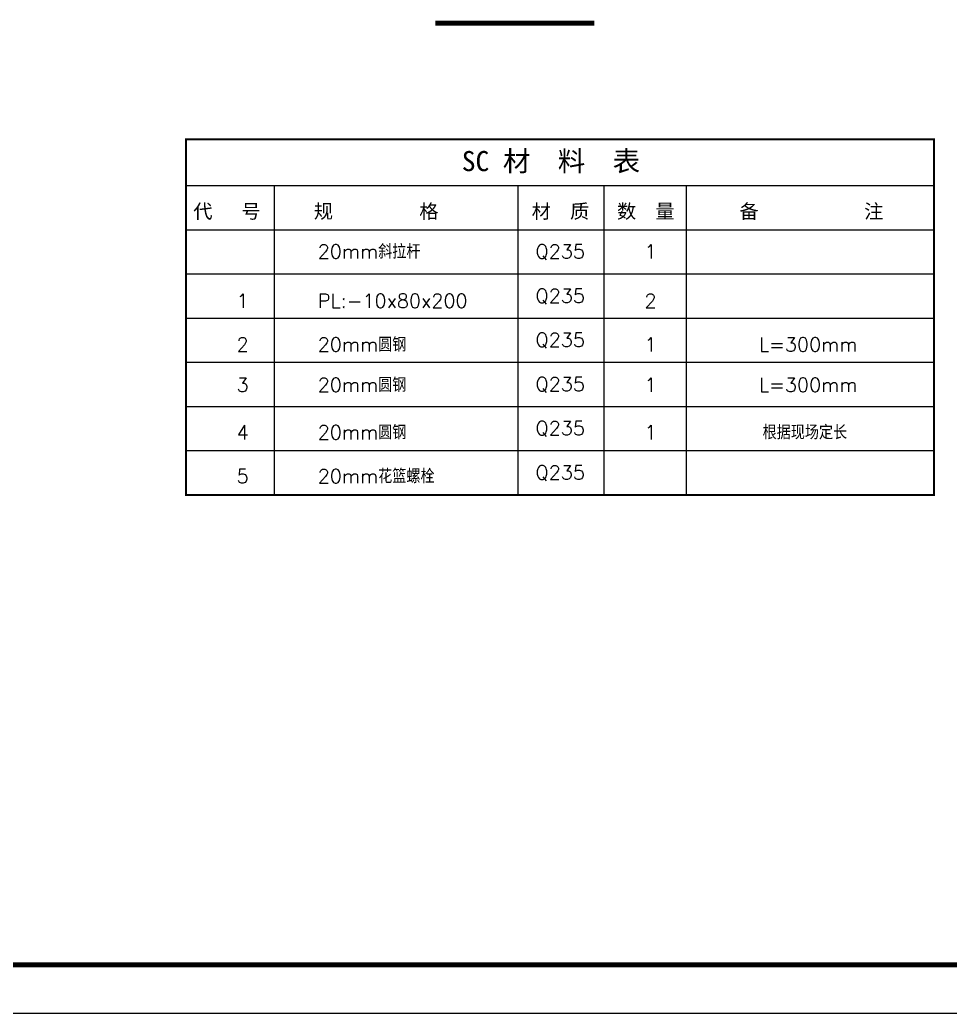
# Model space of a CAD drawing. Extents: x 32177600 to 32582346, y -189249 to 154687.
# Drawn here: x 32551044 to 32570291, y -30425 to -9862 of the extents above; entities that cross this region are included whole.
import ezdxf

# ---------------------------------------------------------------- set-up
doc = ezdxf.new("R2010")
doc.units = 0
doc.header["$LTSCALE"] = 1000
doc.header["$MEASUREMENT"] = 0
for name, color, linetype in [('LAYER3', 6, 'CONTINUOUS'), ('LAYER4', 3, 'CONTINUOUS'), ('PUB_TITLE', 4, 'CONTINUOUS'), ('RED', 1, 'CONTINUOUS'), ('标注', 4, 'CONTINUOUS')]:
    doc.layers.add(name, color=color, linetype=linetype)
doc.styles.add('中文', font='', dxfattribs={"width": 0.8, "height": 1000})
doc.styles.add('中西', font='romans.shx', dxfattribs={"width": 0.8, "height": 350, "bigfont": 'hztxt.shx'})
doc.styles.get('中文').set_extended_font_data('SimSun')

msp = doc.modelspace()

# ---------------------------------------------------------------- linework, layer by layer
at = {"layer": 'LAYER3', "linetype": 'Continuous'}
for p, q in [((32569957.3, -13299.2), (32554481.6, -13299.2)), ((32569957.3, -13299.2), (32554481.6, -13299.2)), ((32569957.3, -13299.2), (32554481.6, -13299.2)), ((32569957.3, -13299.2), (32554481.6, -13299.2)), ((32556310.2, -19699.2), (32556310.2, -13299.2)), ((32561356.8, -19699.2), (32561356.8, -13299.2)), ((32563130.5, -19699.2), (32563130.5, -13299.2)), ((32564837.2, -19699.2), (32564837.2, -13299.2)), ((32569957.3, -14213.5), (32554481.6, -14213.5)), ((32569957.3, -14213.5), (32554481.6, -14213.5)), ((32569957.3, -14213.5), (32554481.6, -14213.5)), ((32569957.3, -14213.5), (32554481.6, -14213.5)), ((32569957.3, -15127.7), (32554481.6, -15127.7)), ((32569957.3, -15127.7), (32554481.6, -15127.7)), ((32569957.3, -15127.7), (32554481.6, -15127.7)), ((32569957.3, -15127.7), (32554481.6, -15127.7)), ((32569957.3, -16042), (32554481.6, -16042)), ((32569957.3, -16042), (32554481.6, -16042)), ((32569957.3, -16042), (32554481.6, -16042)), ((32569957.3, -16042), (32554481.6, -16042)), ((32569957.3, -16956.3), (32554481.6, -16956.3)), ((32569957.3, -17870.6), (32554481.6, -17870.6)), ((32569957.3, -18784.9), (32554481.6, -18784.9))]:
    msp.add_line(p, q, dxfattribs=at)
at = {"layer": 'PUB_TITLE'}
msp.add_lwpolyline([(32508046.3, -30424.7), (32582346.3, -30424.7), (32582346.3, 11575.3), (32508046.3, 11575.3)], close=True, dxfattribs=at)
at = {"layer": 'PUB_TITLE', "const_width": 100}
msp.add_lwpolyline([(32510546.3, -29424.7), (32581346.3, -29424.7), (32581346.3, 10575.3), (32510546.3, 10575.3)], close=True, dxfattribs=at)
at = {"layer": 'RED', "const_width": 100}
msp.add_lwpolyline([(32559639.7, -9930.3), (32562932.2, -9930.3)], dxfattribs=at)
at = {"layer": '标注', "const_width": 41.7}
msp.add_lwpolyline([(32554481.6, -12336.5), (32569957.3, -12336.5), (32569957.3, -19699.2), (32554481.6, -19699.2)], close=True, dxfattribs=at)

# ---------------------------------------------------------------- texts
at = {"layer": 'LAYER4', "color": 3, "style": '中文'}
for s, height, p in [('SC 材  料  表', 416.67, (32560188, -12993.7)), ('代   号', 291.67, (32554632.1, -13970.8)), ('规         格', 291.667, (32557124.6, -13970.8)), ('材  质', 291.67, (32561633.1, -13970.8)), ('数  量', 291.67, (32563397.7, -13970.8)), ('备           注', 291.667, (32565932, -13970.8))]:
    msp.add_text(s, height=height, dxfattribs=at).set_placement(p)
at = {"layer": 'LAYER4', "linetype": 'Continuous', "style": '中西'}
for s, height, p in [('20mm斜拉杆', 291.67, (32557206.8, -14804.5)), ('Q235', 291.67, (32561710.7, -14804.5)), ('1', 291.7, (32563967.9, -14804.5)), ('1', 291.7, (32555527.7, -15822.8)), ('PL:-10x80x200', 291.667, (32557206.8, -15822.8)), ('Q235', 291.67, (32561710.7, -15718.8)), ('2', 291.7, (32563967.9, -15822.8)), ('2', 291.7, (32555527.7, -16730.6)), ('20mm圆钢', 291.67, (32557206.8, -16730.6)), ('Q235', 291.67, (32561710.7, -16633)), ('1', 291.7, (32563967.9, -16730.6)), ('L=300mm', 291.67, (32566335, -16730.6)), ('3', 291.7, (32555527.7, -17564.3)), ('20mm圆钢', 291.67, (32557206.8, -17564.3)), ('Q235', 291.67, (32561710.7, -17547.3)), ('1', 291.7, (32563967.9, -17564.3)), ('L=300mm', 291.67, (32566335, -17564.3)), ('4', 291.7, (32555527.7, -18546.7)), ('20mm圆钢', 291.67, (32557206.8, -18546.7)), ('Q235', 291.67, (32561710.7, -18461.6)), ('1', 291.7, (32563967.9, -18546.7)), ('根据现场定长', 291.67, (32566410.8, -18546.7)), ('Q235', 291.67, (32561710.7, -19375.9)), ('5', 291.7, (32555527.7, -19454.4)), ('20mm花篮螺栓', 291.67, (32557206.8, -19454.4))]:
    msp.add_text(s, height=height, dxfattribs=at).set_placement(p)

doc.saveas('drawing.dxf')
